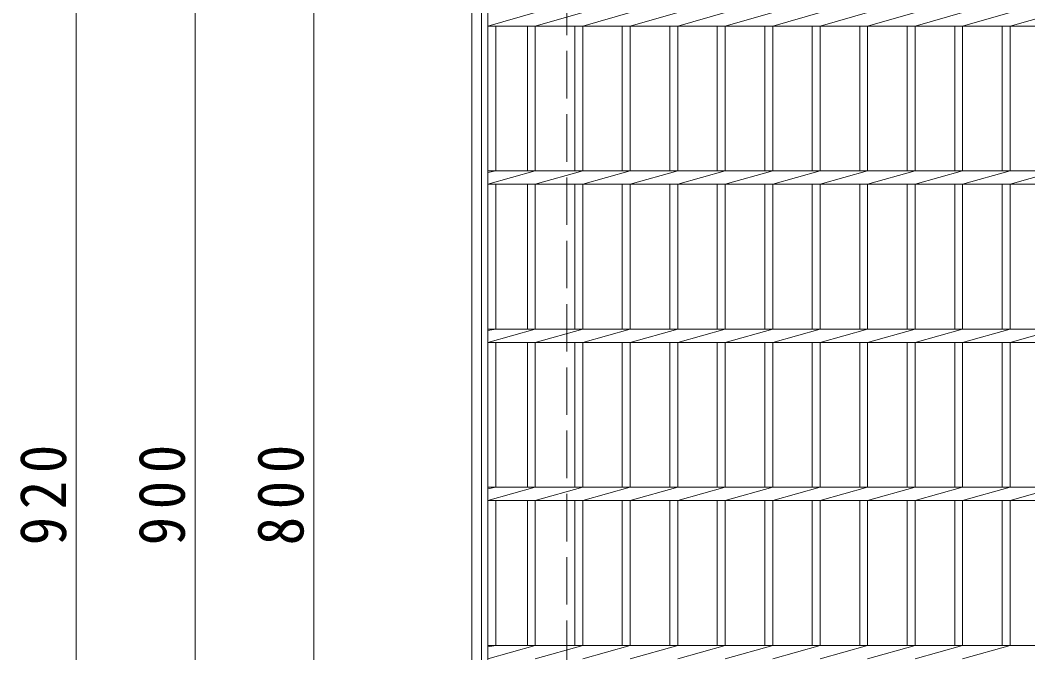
# Model space of a CAD drawing. Units: millimetres at full size, sheet at 1:10. Extents: x -1454 to 1998, y -1938 to 1595.
# Drawn here: x -1454 to -817, y 824 to 1224 of the extents above; entities that cross this region are included whole.
import ezdxf

# ---------------------------------------------------------------- set-up
doc = ezdxf.new("R2010")
doc.units = ezdxf.units.MM
doc.header["$LTSCALE"] = 10
doc.linetypes.add('DASHED3', pattern=[4, 3, -1])
for name, color, linetype, lineweight in [('C-1', 2, 'Continuous', 9), ('C-2', 3, 'Continuous', 9), ('C-4', 7, 'Continuous', 9)]:
    doc.layers.add(name, color=color, linetype=linetype, lineweight=lineweight)
doc.styles.add('ＭＳ ゴシック', font='')
doc.styles.get('ＭＳ ゴシック').set_extended_font_data('MS Gothic')

msp = doc.modelspace()

# ---------------------------------------------------------------- linework, layer by layer
at = {"layer": 'C-1'}
for p, q in [((-1168.19, 1384.72), (-1168.19, 464.72)), ((-1162.19, 1378.72), (-1162.19, 470.72))]:
    msp.add_line(p, q, dxfattribs=at)
at = {"layer": 'C-1', "linetype": 'DASHED3'}
msp.add_line((-1108.19, 1324.72), (-1108.19, 524.72), dxfattribs=at)
at = {"layer": 'C-2'}
for p, q in [((-1158.19, 1374.72), (-1158.19, 474.72)), ((-1128.19, 1228.96), (-1158.19, 1220.48)), ((-1098.19, 1228.96), (-1128.19, 1220.48)), ((-1068.19, 1228.96), (-1098.19, 1220.48)), ((-1038.19, 1228.96), (-1068.19, 1220.48)), ((-1008.19, 1228.96), (-1038.19, 1220.48)), ((-978.19, 1228.96), (-1008.19, 1220.48)), ((-948.19, 1228.96), (-978.19, 1220.48)), ((-918.19, 1228.96), (-948.19, 1220.48)), ((-888.19, 1228.96), (-918.19, 1220.48)), ((-858.19, 1228.96), (-888.19, 1220.48)), ((-828.19, 1228.96), (-858.19, 1220.48)), ((-798.19, 1228.96), (-828.19, 1220.48)), ((-1158.19, 1220.48), (-258.19, 1220.48)), ((-1153.19, 1128.96), (-1153.19, 1220.48)), ((-1133.19, 1220.48), (-1133.19, 1128.96)), ((-1128.19, 1220.48), (-1128.19, 1128.96)), ((-1103.19, 1220.48), (-1103.19, 1128.96)), ((-1098.19, 1220.48), (-1098.19, 1128.96)), ((-1073.19, 1220.48), (-1073.19, 1128.96)), ((-1068.19, 1220.48), (-1068.19, 1128.96)), ((-1043.19, 1220.48), (-1043.19, 1128.96)), ((-1038.19, 1220.48), (-1038.19, 1128.96)), ((-1013.19, 1220.48), (-1013.19, 1128.96)), ((-1008.19, 1220.48), (-1008.19, 1128.96)), ((-983.19, 1220.48), (-983.19, 1128.96)), ((-978.19, 1220.48), (-978.19, 1128.96)), ((-953.19, 1220.48), (-953.19, 1128.96)), ((-948.19, 1220.48), (-948.19, 1128.96)), ((-923.19, 1220.48), (-923.19, 1128.96)), ((-918.19, 1220.48), (-918.19, 1128.96)), ((-893.19, 1220.48), (-893.19, 1128.96)), ((-888.19, 1220.48), (-888.19, 1128.96)), ((-863.19, 1220.48), (-863.19, 1128.96)), ((-858.19, 1220.48), (-858.19, 1128.96)), ((-833.19, 1220.48), (-833.19, 1128.96)), ((-828.19, 1220.48), (-828.19, 1128.96)), ((-1128.19, 1128.96), (-1158.19, 1120.48)), ((-1158.19, 1128.96), (-258.19, 1128.96)), ((-1153.19, 1128.96), (-1158.19, 1127.96)), ((-1098.19, 1128.96), (-1128.19, 1120.48)), ((-1068.19, 1128.96), (-1098.19, 1120.48)), ((-1038.19, 1128.96), (-1068.19, 1120.48)), ((-1008.19, 1128.96), (-1038.19, 1120.48)), ((-978.19, 1128.96), (-1008.19, 1120.48)), ((-948.19, 1128.96), (-978.19, 1120.48)), ((-918.19, 1128.96), (-948.19, 1120.48)), ((-888.19, 1128.96), (-918.19, 1120.48)), ((-858.19, 1128.96), (-888.19, 1120.48)), ((-828.19, 1128.96), (-858.19, 1120.48)), ((-798.19, 1128.96), (-828.19, 1120.48)), ((-1158.19, 1120.48), (-258.19, 1120.48)), ((-1153.19, 1028.96), (-1153.19, 1120.48)), ((-1133.19, 1120.48), (-1133.19, 1028.96)), ((-1128.19, 1120.48), (-1128.19, 1028.96)), ((-1103.19, 1120.48), (-1103.19, 1028.96)), ((-1098.19, 1120.48), (-1098.19, 1028.96)), ((-1073.19, 1120.48), (-1073.19, 1028.96)), ((-1068.19, 1120.48), (-1068.19, 1028.96)), ((-1043.19, 1120.48), (-1043.19, 1028.96)), ((-1038.19, 1120.48), (-1038.19, 1028.96)), ((-1013.19, 1120.48), (-1013.19, 1028.96)), ((-1008.19, 1120.48), (-1008.19, 1028.96)), ((-983.19, 1120.48), (-983.19, 1028.96)), ((-978.19, 1120.48), (-978.19, 1028.96)), ((-953.19, 1120.48), (-953.19, 1028.96)), ((-948.19, 1120.48), (-948.19, 1028.96)), ((-923.19, 1120.48), (-923.19, 1028.96)), ((-918.19, 1120.48), (-918.19, 1028.96)), ((-893.19, 1120.48), (-893.19, 1028.96)), ((-888.19, 1120.48), (-888.19, 1028.96)), ((-863.19, 1120.48), (-863.19, 1028.96)), ((-858.19, 1120.48), (-858.19, 1028.96)), ((-833.19, 1120.48), (-833.19, 1028.96)), ((-828.19, 1120.48), (-828.19, 1028.96)), ((-1128.19, 1028.96), (-1158.19, 1020.48)), ((-1158.19, 1028.96), (-258.19, 1028.96)), ((-1153.19, 1028.96), (-1158.19, 1027.96)), ((-1098.19, 1028.96), (-1128.19, 1020.48)), ((-1068.19, 1028.96), (-1098.19, 1020.48)), ((-1038.19, 1028.96), (-1068.19, 1020.48)), ((-1008.19, 1028.96), (-1038.19, 1020.48)), ((-978.19, 1028.96), (-1008.19, 1020.48)), ((-948.19, 1028.96), (-978.19, 1020.48)), ((-918.19, 1028.96), (-948.19, 1020.48)), ((-888.19, 1028.96), (-918.19, 1020.48)), ((-858.19, 1028.96), (-888.19, 1020.48)), ((-828.19, 1028.96), (-858.19, 1020.48)), ((-798.19, 1028.96), (-828.19, 1020.48)), ((-1158.19, 1020.48), (-258.19, 1020.48)), ((-1153.19, 928.96), (-1153.19, 1020.48)), ((-1133.19, 1020.48), (-1133.19, 928.96)), ((-1128.19, 1020.48), (-1128.19, 928.96)), ((-1103.19, 1020.48), (-1103.19, 928.96)), ((-1098.19, 1020.48), (-1098.19, 928.96)), ((-1073.19, 1020.48), (-1073.19, 928.96)), ((-1068.19, 1020.48), (-1068.19, 928.96)), ((-1043.19, 1020.48), (-1043.19, 928.96)), ((-1038.19, 1020.48), (-1038.19, 928.96)), ((-1013.19, 1020.48), (-1013.19, 928.96)), ((-1008.19, 1020.48), (-1008.19, 928.96)), ((-983.19, 1020.48), (-983.19, 928.96)), ((-978.19, 1020.48), (-978.19, 928.96)), ((-953.19, 1020.48), (-953.19, 928.96)), ((-948.19, 1020.48), (-948.19, 928.96)), ((-923.19, 1020.48), (-923.19, 928.96)), ((-918.19, 1020.48), (-918.19, 928.96)), ((-893.19, 1020.48), (-893.19, 928.96)), ((-888.19, 1020.48), (-888.19, 928.96)), ((-863.19, 1020.48), (-863.19, 928.96)), ((-858.19, 1020.48), (-858.19, 928.96)), ((-833.19, 1020.48), (-833.19, 928.96)), ((-828.19, 1020.48), (-828.19, 928.96)), ((-1128.19, 928.96), (-1158.19, 920.48)), ((-1158.19, 928.96), (-258.19, 928.96)), ((-1153.19, 928.96), (-1158.19, 927.96)), ((-1098.19, 928.96), (-1128.19, 920.48)), ((-1068.19, 928.96), (-1098.19, 920.48)), ((-1038.19, 928.96), (-1068.19, 920.48)), ((-1008.19, 928.96), (-1038.19, 920.48)), ((-978.19, 928.96), (-1008.19, 920.48)), ((-948.19, 928.96), (-978.19, 920.48)), ((-918.19, 928.96), (-948.19, 920.48)), ((-888.19, 928.96), (-918.19, 920.48)), ((-858.19, 928.96), (-888.19, 920.48)), ((-828.19, 928.96), (-858.19, 920.48)), ((-798.19, 928.96), (-828.19, 920.48)), ((-1158.19, 920.48), (-258.19, 920.48)), ((-1153.19, 828.96), (-1153.19, 920.48)), ((-1133.19, 920.48), (-1133.19, 828.96)), ((-1128.19, 920.48), (-1128.19, 828.96)), ((-1103.19, 920.48), (-1103.19, 828.96)), ((-1098.19, 920.48), (-1098.19, 828.96)), ((-1073.19, 920.48), (-1073.19, 828.96)), ((-1068.19, 920.48), (-1068.19, 828.96)), ((-1043.19, 920.48), (-1043.19, 828.96)), ((-1038.19, 920.48), (-1038.19, 828.96)), ((-1013.19, 920.48), (-1013.19, 828.96)), ((-1008.19, 920.48), (-1008.19, 828.96)), ((-983.19, 920.48), (-983.19, 828.96)), ((-978.19, 920.48), (-978.19, 828.96)), ((-953.19, 920.48), (-953.19, 828.96)), ((-948.19, 920.48), (-948.19, 828.96)), ((-923.19, 920.48), (-923.19, 828.96)), ((-918.19, 920.48), (-918.19, 828.96)), ((-893.19, 920.48), (-893.19, 828.96)), ((-888.19, 920.48), (-888.19, 828.96)), ((-863.19, 920.48), (-863.19, 828.96)), ((-858.19, 920.48), (-858.19, 828.96)), ((-833.19, 920.48), (-833.19, 828.96)), ((-828.19, 920.48), (-828.19, 828.96)), ((-1128.19, 828.96), (-1158.19, 820.48)), ((-1158.19, 828.96), (-258.19, 828.96)), ((-1153.19, 828.96), (-1158.19, 827.96)), ((-1098.19, 828.96), (-1128.19, 820.48)), ((-1068.19, 828.96), (-1098.19, 820.48)), ((-1038.19, 828.96), (-1068.19, 820.48)), ((-1008.19, 828.96), (-1038.19, 820.48)), ((-978.19, 828.96), (-1008.19, 820.48)), ((-948.19, 828.96), (-978.19, 820.48)), ((-918.19, 828.96), (-948.19, 820.48)), ((-888.19, 828.96), (-918.19, 820.48)), ((-858.19, 828.96), (-888.19, 820.48)), ((-828.19, 828.96), (-858.19, 820.48))]:
    msp.add_line(p, q, dxfattribs=at)
at = {"layer": 'C-4'}
for p, q in [((-1418.19, 464.72), (-1418.19, 1384.72)), ((-1343.19, 1374.72), (-1343.19, 474.72)), ((-1268.19, 524.72), (-1268.19, 1324.72))]:
    msp.add_line(p, q, dxfattribs=at)

# ---------------------------------------------------------------- texts
at = {"layer": 'C-4', "color": 2, "char_height": 29.33, "attachment_point": 7, "rotation": 90, "style": 'ＭＳ ゴシック'}
for s, insert in [('\\T1.27;\\W0.9;920', (-1424.19, 892.22)), ('\\T1.27;\\W0.9;900', (-1349.19, 892.22)), ('\\T1.27;\\W0.9;800', (-1274.19, 892.22))]:
    msp.add_mtext(s, dxfattribs=dict(at, insert=insert))

doc.saveas('drawing.dxf')
